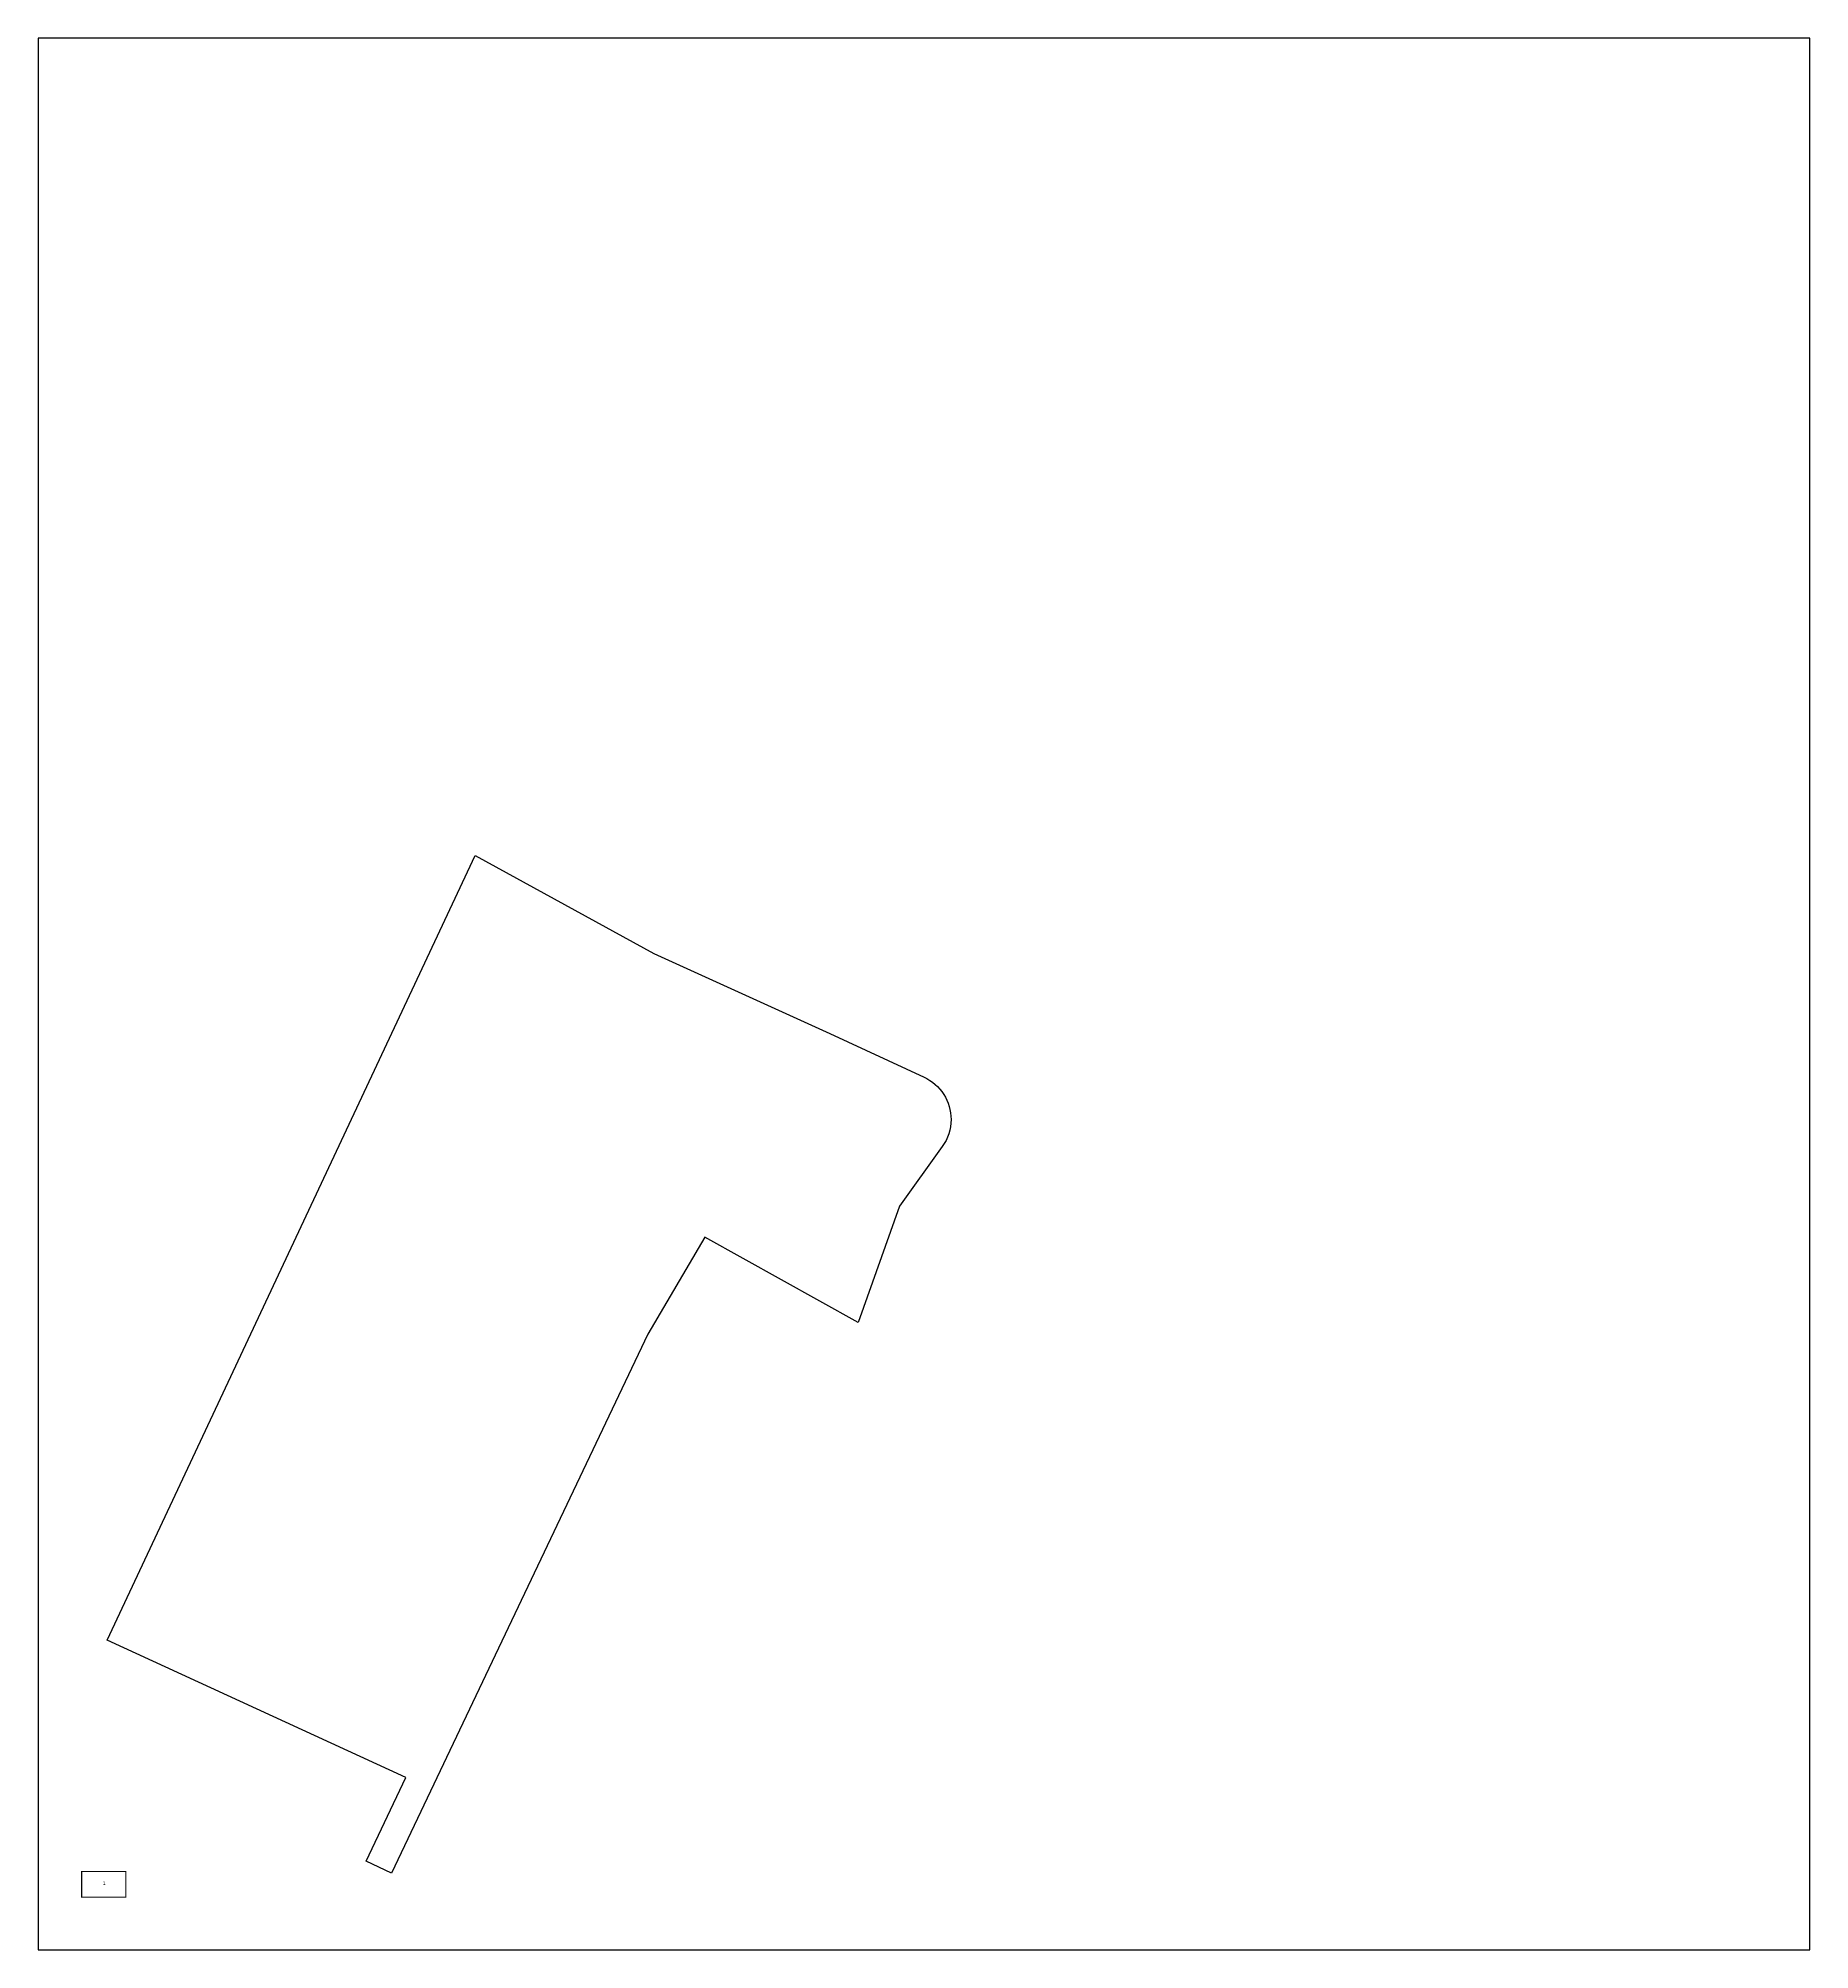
# Model space of a CAD drawing. Extents: x 185919 to 186299, y 654962 to 655372.
import ezdxf

# ---------------------------------------------------------------- set-up
doc = ezdxf.new("R2010")
doc.units = 0
doc.header["$MEASUREMENT"] = 0
for name, color, linetype in [('hadpasa', 255, 'Continuous'), ('pgvul1', 253, 'Continuous'), ('Pgvul2', 152, 'Continuous')]:
    doc.layers.add(name, color=color, linetype=linetype)
doc.styles.add('style1', font='hebtxt.shx')

# ---------------------------------------------------------------- blocks, each defined once
blk = doc.blocks.new('hadpasa')
at = {"layer": 'hadpasa', "const_width": 0.25}
blk.add_lwpolyline([(-4.82, -2.88), (-4.82, 2.64), (4.65, 2.64), (4.65, -2.88)], close=True, dxfattribs=at)
at = {"style": 'style1', "flags": 1}
for tag, p in [('SIZE', (-0.39, 1.6)), ('SCALE', (-0.35, 0.67)), ('PAGES', (-0.32, -1.12))]:
    blk.add_attdef(tag, p, '', height=0.75, dxfattribs=at)
at = {"style": 'style1'}
blk.add_attdef('PAGE', (-0.28, -0.22), '', height=0.75, dxfattribs=at)

msp = doc.modelspace()

# ---------------------------------------------------------------- linework, layer by layer
at = {"layer": 'hadpasa'}
msp.add_lwpolyline([(186298.51, 655372.38), (185918.51, 655372.38), (185918.51, 654962.38), (186298.51, 654962.38)], close=True, dxfattribs=at)
at = {"layer": 'pgvul1'}
msp.add_lwpolyline([(186012.21, 655197.11), (186050.54, 655176.08), (186069.42, 655167.5), (186088.29, 655158.91), (186108.51, 655149.55, -0.14312), (186112.74, 655145.86, -0.14312), (186114.31, 655140.48, -0.15703), (186112.43, 655134.64), (186103.26, 655121.88), (186094.38, 655096.95), (186061.5, 655115.2), (186049.26, 655094.45), (185994.3, 654978.82), (185988.88, 654981.39), (185997.39, 654999.3), (185933.27, 655028.76)], format="xyb", close=True, dxfattribs=at)
at = {"layer": 'Pgvul2'}
msp.add_lwpolyline([(186012.21, 655197.11), (186050.54, 655176.08), (186069.42, 655167.5), (186088.29, 655158.91), (186108.51, 655149.55, -0.14312), (186112.74, 655145.86, -0.14312), (186114.31, 655140.48, -0.15703), (186112.43, 655134.64), (186103.26, 655121.88), (186094.38, 655096.95), (186061.5, 655115.2), (186049.26, 655094.45), (185994.3, 654978.82), (185988.88, 654981.39), (185997.39, 654999.3), (185933.27, 655028.76)], format="xyb", close=True, dxfattribs=at)

# ---------------------------------------------------------------- block references
at = {"layer": 'hadpasa'}
msp.add_blockref('hadpasa', (185932.65, 654976.53), dxfattribs=at).add_auto_attribs({'PAGE': '1'})

doc.saveas('drawing.dxf')
